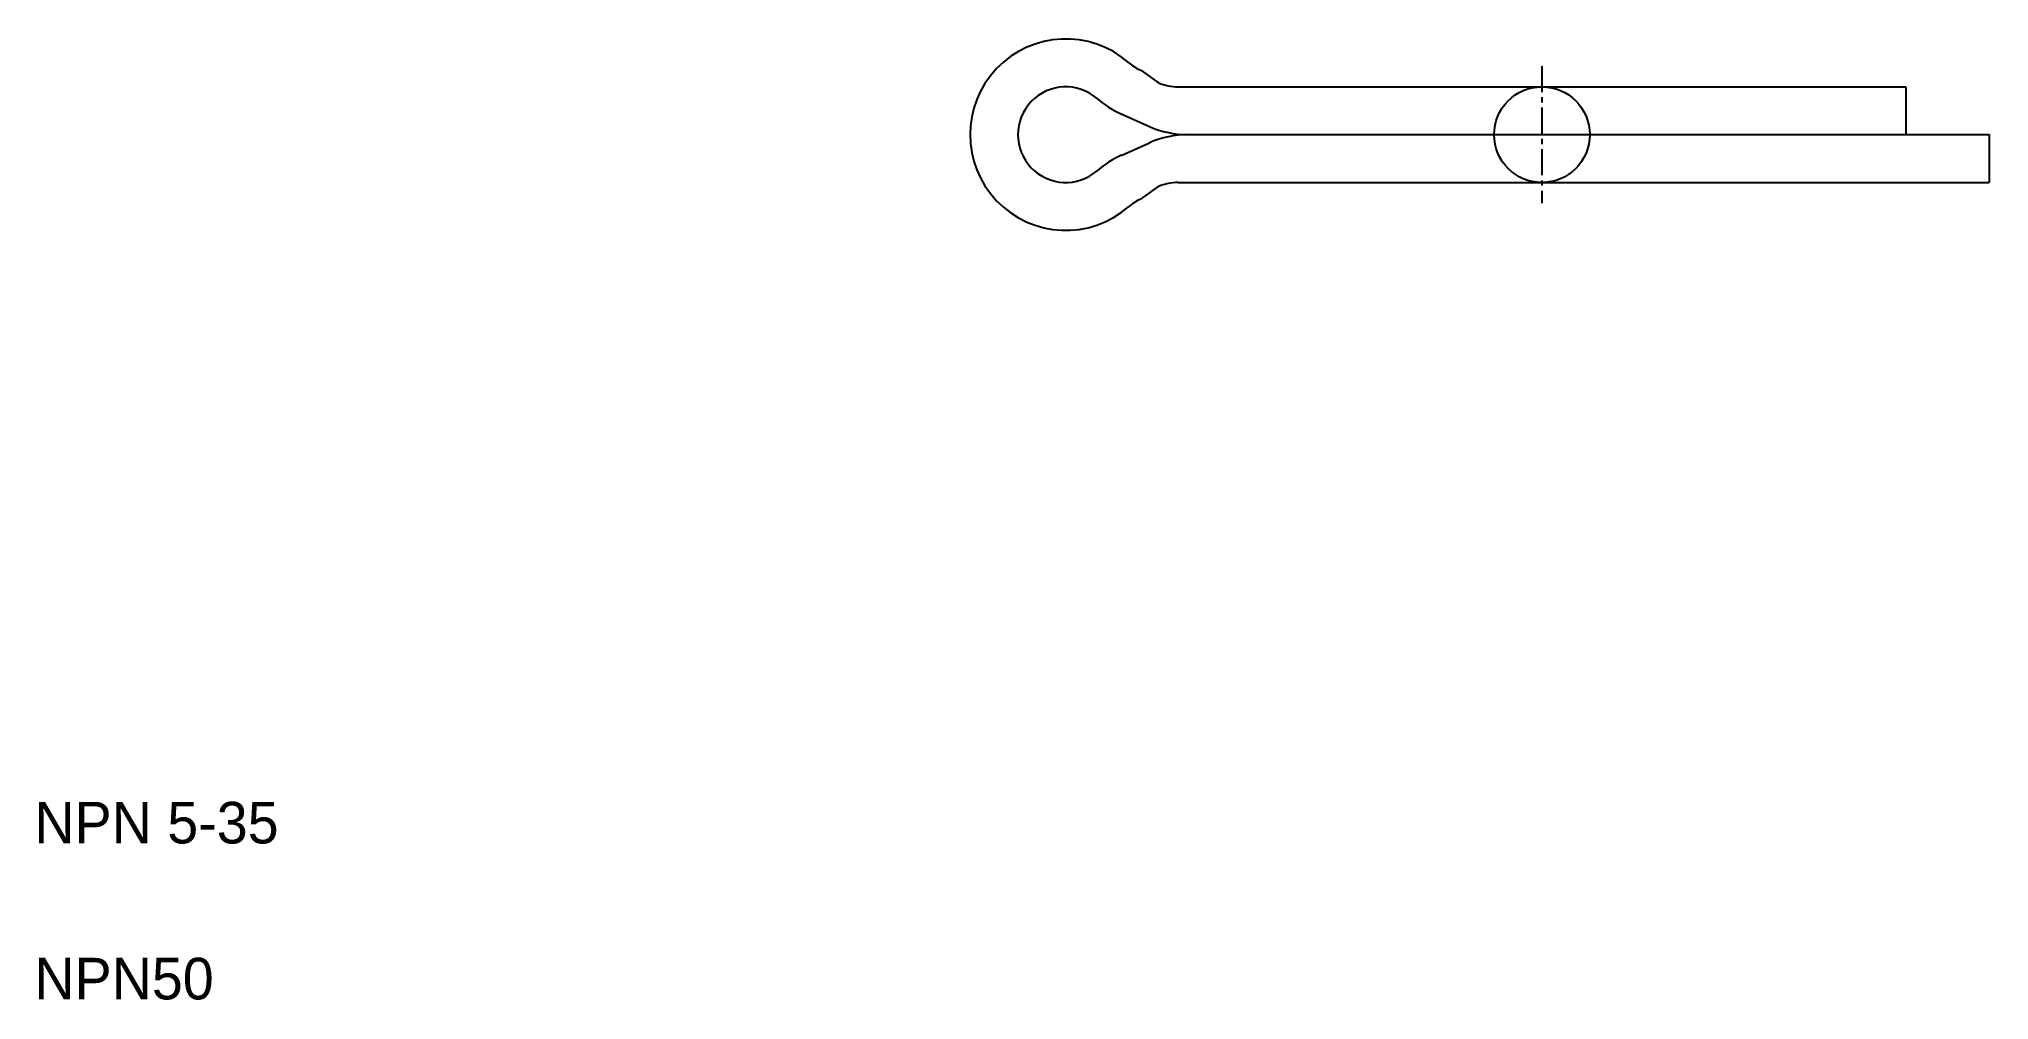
# Model space of a CAD drawing. Extents: x 5.2 to 99, y 5 to 51.2.
import ezdxf

# ---------------------------------------------------------------- set-up
doc = ezdxf.new("R2010")
doc.units = 0
doc.linetypes.add('CENTER', pattern=[2, 1.25, -0.25, 0.25, -0.25])
doc.layers.get('0').update_dxf_attribs({"linetype": 'CONTINUOUS'})
doc.layers.add('CENTER', color=1, linetype='CENTER')

msp = doc.modelspace()

# ---------------------------------------------------------------- linework, layer by layer
at = {"color": 7, "linetype": 'CONTINUOUS'}
for p, q in [((58.199, 49.683), (59.063, 49.084)), ((59.996, 48.886), (94.996, 48.886)), ((94.996, 48.886), (94.996, 46.586)), ((57.266, 47.581), (58.617, 46.981)), ((57.266, 45.591), (58.617, 46.191)), ((60.483, 46.586), (98.996, 46.586)), ((98.996, 46.586), (98.996, 44.286)), ((58.199, 43.489), (59.063, 44.089)), ((59.996, 44.286), (98.996, 44.286)), ((69.746, 44.286), (69.746, 44.286)), ((79.496, 44.286), (79.496, 44.286))]:
    msp.add_line(p, q, dxfattribs=at)
at = {"color": 3, "linetype": 'CONTINUOUS'}
msp.add_circle((77.496, 46.586), 2.3, dxfattribs=at)
at = {"color": 7, "linetype": 'CONTINUOUS'}
for centre, radius, start, end in [((54.596, 46.586), 4.6, 48.89989, 311.10012), ((59.132, 51.786), 2.3, 228.89989, 246.07469), ((54.596, 46.586), 2.3, 48.89989, 311.10012), ((59.996, 51.186), 2.3, 246.07469, 270), ((59.132, 51.786), 4.6, 228.89989, 246.07469), ((60.483, 51.186), 4.6, 246.07469, 270), ((60.483, 41.986), 4.6, 90, 113.92531), ((59.132, 41.387), 4.6, 113.92531, 131.10011), ((59.996, 41.986), 2.3, 90, 113.92531), ((59.132, 41.387), 2.3, 113.92531, 131.10011)]:
    msp.add_arc(centre, radius, start, end, dxfattribs=at)
at = {"layer": 'CENTER', "color": 1, "linetype": 'CENTER'}
msp.add_line((77.496, 49.886), (77.496, 43.286), dxfattribs=at)

# ---------------------------------------------------------------- texts
at = {"color": 7, "linetype": 'CONTINUOUS'}
for s, p in [('NPN 5-35', (5, 12.5)), ('NPN50', (5, 5))]:
    msp.add_text(s, height=2, dxfattribs=at).set_placement(p)

doc.saveas('drawing.dxf')
